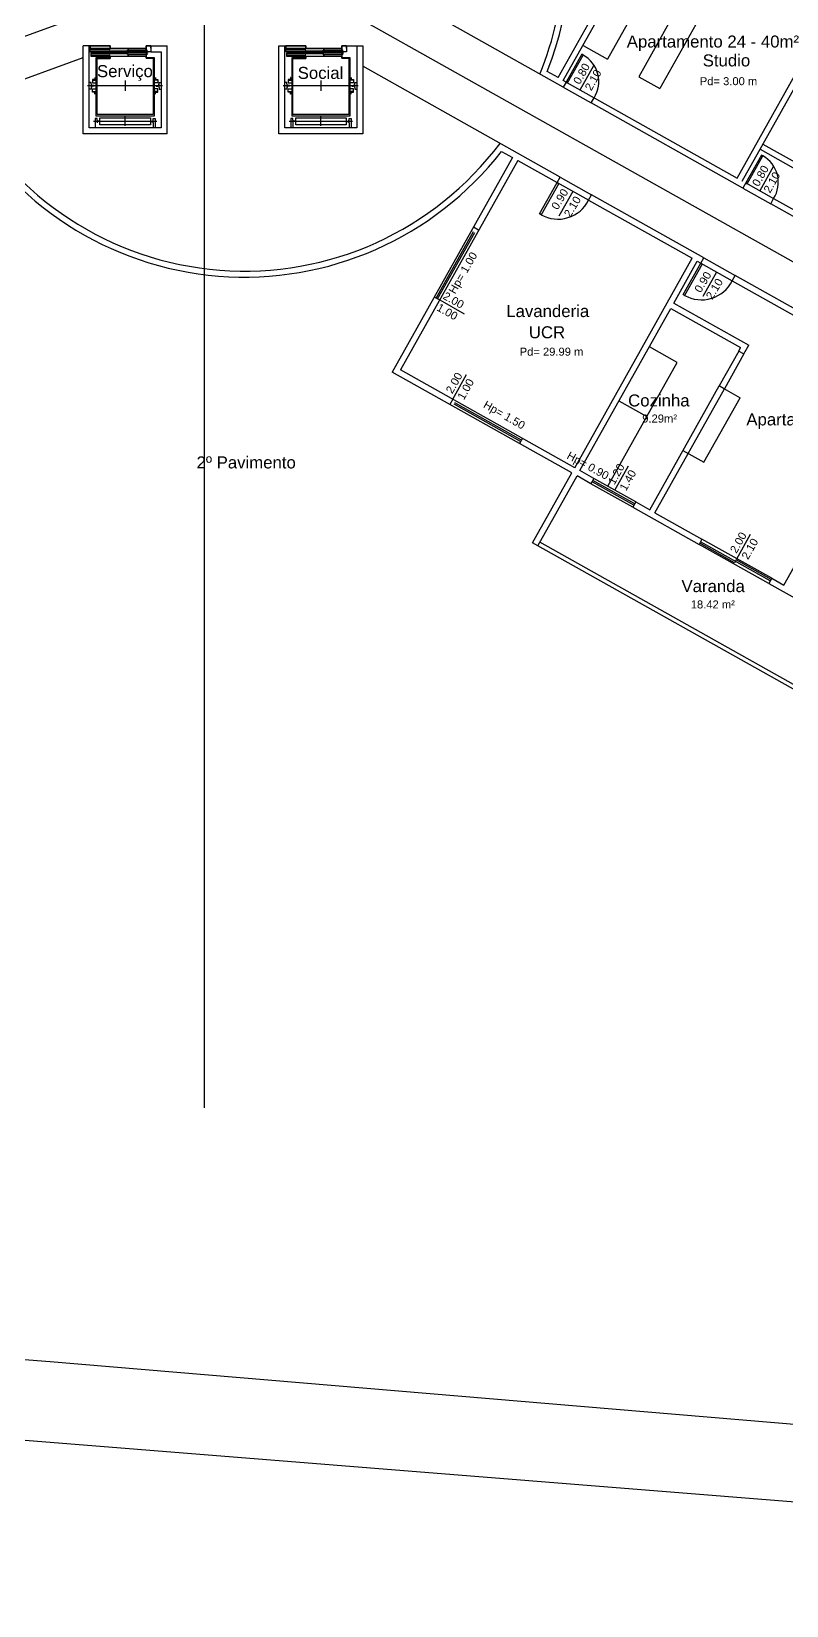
# Model space of a CAD drawing. Header units: millimetres. Extents: x -210 to 1173, y -437 to 320.
# Drawn here: x 517.29 to 536.17, y 54.72 to 94.05 of the extents above; entities that cross this region are included whole.
import ezdxf
from ezdxf.enums import TextEntityAlignment as Align

# ---------------------------------------------------------------- set-up
doc = ezdxf.new("R2010")
doc.units = ezdxf.units.MM
doc.header["$LTSCALE"] = 0.3
for name, pattern in [('DASHED2', [9.525, 6.35, -3.175]), ('LTYPE_4', [112.5, 56.25, -56.25]), ('LTYPE_6', [168.75, 112.5, -28.125, 0, -28.125])]:
    doc.linetypes.add(name, pattern=pattern)
for name, color, linetype in [('330', 254, 'Continuous'), ('500', 254, 'Continuous'), ('CORTE', 6, 'Continuous'), ('COTAS', 1, 'Continuous'), ('ESQUADRIAS', 3, 'Continuous'), ('LAYER_0', 6, 'Continuous'), ('PISO', 1, 'Continuous'), ('PROJEÇÃO', 1, 'DASHED2'), ('TEXTOS', 2, 'Continuous'), ('VISTA', 2, 'Continuous')]:
    doc.layers.add(name, color=color, linetype=linetype)
doc.styles.add('2MM 1_100', font='ARIAL.TTF', dxfattribs={"height": 0.2})
doc.styles.add('3MM 1_100', font='ARIAL.TTF', dxfattribs={"height": 0.3})

msp = doc.modelspace()

# ---------------------------------------------------------------- linework, layer by layer
for p, q in [((521.616, 67.159), (521.616, 114.227)), ((475.155, 78.62), (522.67, 95.959)), ((566.228, 71.526), (522.67, 95.959))]:
    msp.add_line(p, q)
at = {"layer": '330'}
msp.add_polyline3d([(480.339, 116.774, 0), (565.16, 113.857, 0), (569.728, 108.66, 0), (569.354, 60.352, 0), (567.967, 57.832, 0), (565.674, 56.775, 0), (517.757, 60.812, 0), (467.296, 64.726, 0), (464.967, 65.161, 0), (464.654, 66.353, 0)], close=True, dxfattribs=at)
at = {"layer": '500'}
msp.add_polyline3d([(484.46, 119.131, 0), (565.674, 116.167, 0), (567.741, 115.275, 0), (570.061, 113.536, 0), (571.41, 109.995, 0), (571.837, 56.224, 0), (571.01, 55.021, 0), (568.676, 54.719, 0), (466.308, 62.909, 0), (463.899, 64.222, 0), (464.043, 66.128, 0), (479.321, 116.608, 0), (480.53, 118.329, 0), (482.084, 119.027, 0)], close=True, dxfattribs=at)
at = {"layer": 'CORTE'}
for p, q in [((530.46, 92.901), (534.446, 100.009)), ((530.59, 92.827), (533.403, 97.842)), ((534.937, 90.39), (538.85, 97.368)), ((530.59, 92.659), (525.184, 95.696)), ((535.067, 90.316), (538.002, 95.55)), ((518.582, 91.496), (518.582, 93.696)), ((518.757, 93.696), (518.582, 93.696)), ((518.732, 91.646), (518.732, 93.696)), ((520.277, 93.696), (520.682, 93.696)), ((520.682, 91.496), (520.682, 93.696)), ((523.477, 93.696), (523.652, 93.696)), ((523.477, 91.496), (523.477, 93.696)), ((523.627, 91.646), (523.627, 93.696)), ((525.172, 93.696), (525.577, 93.696)), ((525.427, 93.696), (525.427, 91.646)), ((525.577, 93.696), (525.577, 91.496)), ((513.92, 91.703), (518.582, 93.404)), ((518.732, 93.546), (518.757, 93.546)), ((518.732, 91.646), (518.732, 93.546)), ((520.277, 93.546), (520.532, 93.546)), ((520.532, 93.546), (520.532, 91.646)), ((523.627, 91.646), (523.627, 93.546)), ((525.227, 93.375), (525.226, 93.376)), ((530.515, 90.412), (525.577, 93.182)), ((530.46, 92.901), (530.19, 93.054)), ((530.662, 92.787), (530.59, 92.827)), ((530.662, 92.787), (530.59, 92.659)), ((531.288, 92.268), (531.36, 92.396)), ((535.082, 90.139), (531.288, 92.268)), ((531.36, 92.396), (534.937, 90.39)), ((520.682, 91.496), (518.582, 91.496)), ((520.532, 91.646), (518.732, 91.646)), ((525.577, 91.496), (523.477, 91.496)), ((525.427, 91.646), (523.627, 91.646)), ((529.32, 90.904), (526.312, 85.542)), ((529.046, 91.057), (529.32, 90.904)), ((535.511, 91.108), (537.386, 90.057)), ((535.584, 91.239), (537.328, 90.261)), ((529.451, 90.832), (526.516, 85.6)), ((529.451, 90.832), (530.441, 90.281)), ((530.44, 90.278), (530.515, 90.412)), ((535.157, 90.273), (535.082, 90.139)), ((531.225, 89.837), (531.3, 89.971)), ((531.225, 89.837), (533.813, 88.386)), ((534.106, 88.397), (531.3, 89.971)), ((535.78, 89.748), (535.852, 89.877)), ((543.935, 85.174), (535.78, 89.748)), ((535.852, 89.877), (541.042, 86.966)), ((530.877, 83.153), (533.813, 88.386)), ((533.355, 87.264), (533.943, 88.312)), ((533.942, 88.31), (534.029, 88.262)), ((534.029, 88.262), (534.104, 88.395)), ((534.814, 87.821), (534.889, 87.955)), ((534.816, 87.824), (540.876, 84.422)), ((542.957, 83.43), (534.889, 87.955)), ((531.007, 83.08), (533.282, 87.133)), ((533.282, 87.133), (535.026, 86.155)), ((533.355, 87.264), (535.23, 86.212)), ((534.977, 86.068), (535.026, 86.155)), ((535.108, 85.994), (535.23, 86.212)), ((534.977, 86.068), (535.108, 85.994)), ((530.803, 83.022), (526.312, 85.542)), ((530.877, 83.153), (526.516, 85.6)), ((532.752, 82.101), (534.488, 85.196)), ((532.882, 82.028), (534.619, 85.122)), ((534.619, 85.122), (534.488, 85.196)), ((529.823, 81.276), (530.803, 83.022)), ((531.356, 82.884), (531.007, 83.08)), ((529.954, 81.203), (530.934, 82.949)), ((531.283, 82.753), (530.934, 82.949)), ((531.356, 82.884), (531.283, 82.753)), ((536.109, 80.217), (537.651, 82.965)), ((532.403, 82.297), (532.329, 82.166)), ((532.403, 82.297), (532.752, 82.101)), ((532.329, 82.166), (533.986, 81.235)), ((532.882, 82.028), (534.059, 81.367)), ((529.954, 81.203), (529.823, 81.276)), ((534.059, 81.368), (533.986, 81.237)), ((535.804, 80.39), (535.73, 80.259)), ((535.73, 80.259), (537.04, 79.523)), ((535.803, 80.388), (536.109, 80.217))]:
    msp.add_line(p, q, dxfattribs=at)
for radius, start, end in [(8.15, 338.3198, 192.7624), (8, 337.3915, 357.3556), (8.15, 208.7515, 322.0851), (8, 208.0702, 323.0524)]:
    msp.add_arc((522.616, 96.065), radius, start, end, dxfattribs=at)
at = {"layer": 'COTAS'}
for p, q in [((531.011, 92.591), (531.355, 93.204)), ((535.847, 90.685), (535.503, 90.072)), ((528.122, 86.992), (527.509, 87.335)), ((527.824, 84.866), (528.168, 85.479)), ((531.879, 82.59), (532.223, 83.203)), ((534.931, 80.877), (535.275, 81.49))]:
    msp.add_line(p, q, dxfattribs=at)
at = {"layer": 'COTAS', "extrusion": (2.49687e-12, -2.53092e-12, -1)}
msp.add_line((530.49, 89.448), (530.834, 90.061), dxfattribs=at)
at = {"layer": 'COTAS', "extrusion": (3.46145e-12, -8.11327e-13, -1)}
msp.add_line((534.422, 88.041), (534.078, 87.428), dxfattribs=at)
at = {"layer": 'ESQUADRIAS'}
for p, q in [((532.356, 82.214), (531.31, 82.801)), ((532.376, 82.249), (531.329, 82.836)), ((534.875, 80.777), (534.003, 81.266)), ((535.767, 80.322), (534.023, 81.301)), ((534.914, 80.846), (534.875, 80.777)), ((535.787, 80.357), (534.914, 80.846))]:
    msp.add_line(p, q, dxfattribs=at)
for points in [[(530.662, 92.787), (530.697, 92.767), (531.088, 93.465), (531.053, 93.485)], [(535.154, 90.268), (535.189, 90.248), (535.58, 90.946), (535.545, 90.966)], [(530.44, 90.278), (530.475, 90.258), (530.034, 89.473), (529.999, 89.493)], [(534.029, 88.262), (534.064, 88.242), (533.624, 87.457), (533.589, 87.477)]]:
    msp.add_lwpolyline(points, close=True, dxfattribs=at)
at = {"layer": 'LAYER_0', "color": 7}
for p, q in [((518.757, 93.546), (518.757, 93.696)), ((520.277, 93.696), (520.277, 93.546)), ((523.652, 93.546), (523.652, 93.696)), ((525.172, 93.696), (525.172, 93.546))]:
    msp.add_line(p, q, dxfattribs=at)
at = {"layer": 'LAYER_0', "color": 11}
for p, q in [((519.257, 93.696), (518.757, 93.696)), ((518.757, 93.696), (518.757, 93.636)), ((518.757, 93.546), (518.757, 93.636)), ((518.757, 93.636), (520.157, 93.636)), ((518.759, 93.638), (518.759, 93.694)), ((518.759, 93.694), (519.255, 93.694)), ((518.772, 93.638), (518.759, 93.638)), ((518.772, 93.636), (518.772, 93.638)), ((519.707, 93.631), (519.237, 93.631)), ((519.237, 93.631), (519.237, 93.591)), ((519.239, 93.593), (519.239, 93.629)), ((519.239, 93.629), (519.705, 93.629)), ((519.255, 93.638), (519.242, 93.638)), ((519.242, 93.638), (519.242, 93.636)), ((519.255, 93.694), (519.255, 93.638)), ((519.257, 93.636), (519.257, 93.696)), ((519.705, 93.593), (519.705, 93.629)), ((519.707, 93.631), (519.707, 93.591)), ((520.157, 93.696), (520.157, 93.591)), ((520.157, 93.696), (520.277, 93.696)), ((520.159, 93.593), (520.159, 93.694)), ((520.275, 93.694), (520.159, 93.694)), ((520.262, 93.636), (520.262, 93.638)), ((520.262, 93.638), (520.275, 93.638)), ((520.277, 93.636), (520.262, 93.636)), ((520.275, 93.638), (520.275, 93.694)), ((520.277, 93.696), (520.277, 93.636)), ((520.277, 93.636), (520.277, 93.546)), ((524.152, 93.696), (523.652, 93.696)), ((523.652, 93.696), (523.652, 93.636)), ((523.652, 93.546), (523.652, 93.636)), ((523.652, 93.636), (525.052, 93.636)), ((523.654, 93.638), (523.654, 93.694)), ((523.654, 93.694), (524.15, 93.694)), ((523.667, 93.638), (523.654, 93.638)), ((523.667, 93.636), (523.667, 93.638)), ((524.602, 93.631), (524.132, 93.631)), ((524.132, 93.631), (524.132, 93.591)), ((524.134, 93.593), (524.134, 93.629)), ((524.134, 93.629), (524.6, 93.629)), ((524.15, 93.638), (524.137, 93.638)), ((524.137, 93.638), (524.137, 93.636)), ((524.15, 93.694), (524.15, 93.638)), ((524.152, 93.636), (524.152, 93.696)), ((524.6, 93.593), (524.6, 93.629)), ((524.602, 93.631), (524.602, 93.591)), ((525.052, 93.696), (525.052, 93.591)), ((525.052, 93.696), (525.172, 93.696)), ((525.054, 93.593), (525.054, 93.694)), ((525.17, 93.694), (525.054, 93.694)), ((525.157, 93.636), (525.157, 93.638)), ((525.157, 93.638), (525.17, 93.638)), ((525.172, 93.636), (525.157, 93.636)), ((525.17, 93.638), (525.17, 93.694)), ((525.172, 93.696), (525.172, 93.636)), ((525.172, 93.636), (525.172, 93.546)), ((520.187, 93.546), (518.757, 93.546)), ((518.782, 93.426), (518.782, 93.516)), ((520.187, 93.516), (518.782, 93.516)), ((520.157, 93.426), (518.782, 93.426)), ((519.255, 93.396), (518.902, 93.396)), ((518.902, 93.396), (518.902, 91.946)), ((518.932, 91.976), (518.932, 93.376)), ((518.932, 93.376), (519.257, 93.376)), ((519.237, 93.591), (519.252, 93.591)), ((519.237, 93.431), (519.237, 93.471)), ((519.237, 93.471), (519.252, 93.471)), ((519.707, 93.431), (519.237, 93.431)), ((519.252, 93.593), (519.239, 93.593)), ((519.252, 93.469), (519.239, 93.469)), ((519.239, 93.469), (519.239, 93.433)), ((519.239, 93.433), (519.705, 93.433)), ((519.242, 93.426), (519.242, 93.424)), ((519.242, 93.424), (519.255, 93.424)), ((519.252, 93.591), (519.252, 93.593)), ((519.252, 93.471), (519.252, 93.469)), ((519.255, 93.424), (519.255, 93.396)), ((519.257, 93.426), (519.257, 93.376)), ((520.169, 93.586), (519.687, 93.586)), ((519.687, 93.586), (519.687, 93.546)), ((519.687, 93.476), (519.687, 93.516)), ((520.169, 93.476), (519.687, 93.476)), ((519.689, 93.548), (519.689, 93.584)), ((519.689, 93.584), (520.167, 93.584)), ((519.702, 93.548), (519.689, 93.548)), ((519.702, 93.514), (519.689, 93.514)), ((519.689, 93.514), (519.689, 93.478)), ((519.689, 93.478), (520.167, 93.478)), ((519.692, 93.591), (519.692, 93.593)), ((519.692, 93.593), (519.705, 93.593)), ((519.707, 93.591), (519.692, 93.591)), ((519.707, 93.471), (519.692, 93.471)), ((519.692, 93.471), (519.692, 93.469)), ((519.692, 93.469), (519.705, 93.469)), ((519.702, 93.546), (519.702, 93.548)), ((519.702, 93.516), (519.702, 93.514)), ((519.705, 93.469), (519.705, 93.433)), ((519.707, 93.431), (519.707, 93.471)), ((520.167, 93.548), (520.154, 93.548)), ((520.154, 93.548), (520.154, 93.546)), ((520.154, 93.514), (520.154, 93.516)), ((520.167, 93.514), (520.154, 93.514)), ((520.157, 93.591), (520.172, 93.591)), ((520.157, 93.471), (520.172, 93.471)), ((520.157, 93.471), (520.157, 93.426)), ((520.157, 93.426), (520.157, 93.376)), ((520.332, 93.376), (520.157, 93.376)), ((520.174, 93.593), (520.159, 93.593)), ((520.174, 93.469), (520.159, 93.469)), ((520.159, 93.469), (520.159, 93.426)), ((520.159, 93.396), (520.159, 93.426)), ((520.362, 93.396), (520.159, 93.396)), ((520.167, 93.584), (520.167, 93.548)), ((520.167, 93.478), (520.167, 93.514)), ((520.169, 93.546), (520.169, 93.586)), ((520.169, 93.516), (520.169, 93.476)), ((520.172, 93.591), (520.172, 93.546)), ((520.172, 93.471), (520.172, 93.516)), ((520.174, 93.548), (520.174, 93.593)), ((520.187, 93.548), (520.174, 93.548)), ((520.187, 93.514), (520.174, 93.514)), ((520.174, 93.514), (520.174, 93.469)), ((520.187, 93.546), (520.187, 93.548)), ((520.277, 93.546), (520.187, 93.546)), ((520.187, 93.516), (520.187, 93.514)), ((520.332, 93.376), (520.332, 91.976)), ((520.362, 91.946), (520.362, 93.396)), ((525.082, 93.546), (523.652, 93.546)), ((523.677, 93.426), (523.677, 93.516)), ((525.082, 93.516), (523.677, 93.516)), ((525.052, 93.426), (523.677, 93.426)), ((524.15, 93.396), (523.797, 93.396)), ((523.797, 93.396), (523.797, 91.946)), ((523.827, 91.976), (523.827, 93.376)), ((523.827, 93.376), (524.152, 93.376)), ((524.132, 93.591), (524.147, 93.591)), ((524.132, 93.431), (524.132, 93.471)), ((524.132, 93.471), (524.147, 93.471)), ((524.602, 93.431), (524.132, 93.431)), ((524.147, 93.593), (524.134, 93.593)), ((524.147, 93.469), (524.134, 93.469)), ((524.134, 93.469), (524.134, 93.433)), ((524.134, 93.433), (524.6, 93.433)), ((524.137, 93.426), (524.137, 93.424)), ((524.137, 93.424), (524.15, 93.424)), ((524.147, 93.591), (524.147, 93.593)), ((524.147, 93.471), (524.147, 93.469)), ((524.15, 93.424), (524.15, 93.396)), ((524.152, 93.426), (524.152, 93.376)), ((525.064, 93.586), (524.582, 93.586)), ((524.582, 93.586), (524.582, 93.546)), ((524.582, 93.476), (524.582, 93.516)), ((525.064, 93.476), (524.582, 93.476)), ((524.584, 93.548), (524.584, 93.584)), ((524.584, 93.584), (525.062, 93.584)), ((524.597, 93.548), (524.584, 93.548)), ((524.597, 93.514), (524.584, 93.514)), ((524.584, 93.514), (524.584, 93.478)), ((524.584, 93.478), (525.062, 93.478)), ((524.587, 93.591), (524.587, 93.593)), ((524.587, 93.593), (524.6, 93.593)), ((524.602, 93.591), (524.587, 93.591)), ((524.602, 93.471), (524.587, 93.471)), ((524.587, 93.471), (524.587, 93.469)), ((524.587, 93.469), (524.6, 93.469)), ((524.597, 93.546), (524.597, 93.548)), ((524.597, 93.516), (524.597, 93.514)), ((524.6, 93.469), (524.6, 93.433)), ((524.602, 93.431), (524.602, 93.471)), ((525.062, 93.548), (525.049, 93.548)), ((525.049, 93.548), (525.049, 93.546)), ((525.049, 93.514), (525.049, 93.516)), ((525.062, 93.514), (525.049, 93.514)), ((525.052, 93.591), (525.067, 93.591)), ((525.052, 93.471), (525.067, 93.471)), ((525.052, 93.471), (525.052, 93.426)), ((525.052, 93.426), (525.052, 93.376)), ((525.227, 93.376), (525.052, 93.376)), ((525.069, 93.593), (525.054, 93.593)), ((525.069, 93.469), (525.054, 93.469)), ((525.054, 93.469), (525.054, 93.426)), ((525.054, 93.396), (525.054, 93.426)), ((525.257, 93.396), (525.054, 93.396)), ((525.062, 93.584), (525.062, 93.548)), ((525.062, 93.478), (525.062, 93.514)), ((525.064, 93.546), (525.064, 93.586)), ((525.064, 93.516), (525.064, 93.476)), ((525.067, 93.591), (525.067, 93.546)), ((525.067, 93.471), (525.067, 93.516)), ((525.069, 93.548), (525.069, 93.593)), ((525.082, 93.548), (525.069, 93.548)), ((525.082, 93.514), (525.069, 93.514)), ((525.069, 93.514), (525.069, 93.469)), ((525.082, 93.546), (525.082, 93.548)), ((525.172, 93.546), (525.082, 93.546)), ((525.082, 93.516), (525.082, 93.514)), ((525.227, 93.376), (525.227, 91.976)), ((525.257, 91.946), (525.257, 93.396)), ((518.871, 92.852), (518.817, 92.852)), ((518.817, 92.852), (518.817, 92.771)), ((518.877, 92.846), (518.817, 92.846)), ((518.877, 92.906), (518.871, 92.906)), ((518.871, 92.906), (518.871, 92.852)), ((518.877, 92.906), (518.877, 92.846)), ((518.877, 92.846), (518.902, 92.846)), ((520.387, 92.846), (520.362, 92.846)), ((520.387, 92.906), (520.387, 92.846)), ((520.387, 92.906), (520.393, 92.906)), ((520.387, 92.846), (520.447, 92.846)), ((520.393, 92.906), (520.393, 92.852)), ((520.393, 92.852), (520.447, 92.852)), ((520.447, 92.852), (520.447, 92.771)), ((523.766, 92.852), (523.712, 92.852)), ((523.712, 92.852), (523.712, 92.771)), ((523.772, 92.846), (523.712, 92.846)), ((523.772, 92.906), (523.766, 92.906)), ((523.766, 92.906), (523.766, 92.852)), ((523.772, 92.906), (523.772, 92.846)), ((523.772, 92.846), (523.797, 92.846)), ((525.282, 92.846), (525.257, 92.846)), ((525.282, 92.906), (525.282, 92.846)), ((525.282, 92.906), (525.288, 92.906)), ((525.282, 92.846), (525.342, 92.846)), ((525.288, 92.906), (525.288, 92.852)), ((525.288, 92.852), (525.342, 92.852)), ((525.342, 92.852), (525.342, 92.771)), ((518.782, 92.781), (518.732, 92.781)), ((518.782, 92.611), (518.732, 92.611)), ((518.782, 92.741), (518.782, 92.781)), ((518.782, 92.741), (518.782, 92.696)), ((518.782, 92.741), (518.787, 92.741)), ((518.782, 92.696), (518.782, 92.651)), ((518.782, 92.651), (518.782, 92.611)), ((518.782, 92.651), (518.787, 92.651)), ((518.79, 92.737), (518.787, 92.741)), ((518.79, 92.654), (518.787, 92.651)), ((518.792, 92.704), (518.79, 92.737)), ((518.792, 92.688), (518.79, 92.654)), ((518.796, 92.7), (518.792, 92.704)), ((518.792, 92.688), (518.796, 92.691)), ((518.812, 92.7), (518.796, 92.7)), ((518.812, 92.691), (518.796, 92.691)), ((518.812, 92.7), (518.815, 92.704)), ((518.812, 92.691), (518.815, 92.688)), ((518.857, 92.704), (518.815, 92.704)), ((518.857, 92.688), (518.815, 92.688)), ((518.817, 92.771), (518.877, 92.771)), ((518.817, 92.54), (518.817, 92.621)), ((518.817, 92.621), (518.877, 92.621)), ((518.877, 92.546), (518.817, 92.546)), ((518.871, 92.54), (518.817, 92.54)), ((518.857, 92.696), (518.857, 92.704)), ((518.857, 92.696), (518.857, 92.688)), ((518.871, 92.486), (518.871, 92.54)), ((518.877, 92.486), (518.871, 92.486)), ((518.877, 92.771), (518.902, 92.771)), ((518.877, 92.621), (518.902, 92.621)), ((518.877, 92.546), (518.902, 92.546)), ((518.877, 92.486), (518.877, 92.546)), ((520.387, 92.771), (520.362, 92.771)), ((520.387, 92.621), (520.362, 92.621)), ((520.387, 92.546), (520.362, 92.546)), ((520.447, 92.771), (520.387, 92.771)), ((520.447, 92.621), (520.387, 92.621)), ((520.387, 92.486), (520.387, 92.546)), ((520.387, 92.546), (520.447, 92.546)), ((520.387, 92.486), (520.393, 92.486)), ((520.393, 92.486), (520.393, 92.54)), ((520.393, 92.54), (520.447, 92.54)), ((520.407, 92.696), (520.407, 92.704)), ((520.407, 92.704), (520.449, 92.704)), ((520.407, 92.696), (520.407, 92.688)), ((520.407, 92.688), (520.449, 92.688)), ((520.447, 92.54), (520.447, 92.621)), ((520.453, 92.7), (520.449, 92.704)), ((520.453, 92.691), (520.449, 92.688)), ((520.453, 92.7), (520.469, 92.7)), ((520.453, 92.691), (520.469, 92.691)), ((520.472, 92.704), (520.469, 92.7)), ((520.469, 92.691), (520.472, 92.688)), ((520.472, 92.704), (520.474, 92.737)), ((520.472, 92.688), (520.474, 92.654)), ((520.474, 92.737), (520.478, 92.741)), ((520.474, 92.654), (520.478, 92.651)), ((520.482, 92.741), (520.478, 92.741)), ((520.482, 92.651), (520.478, 92.651)), ((520.482, 92.741), (520.482, 92.781)), ((520.482, 92.781), (520.532, 92.781)), ((520.482, 92.696), (520.482, 92.741)), ((520.482, 92.651), (520.482, 92.696)), ((520.482, 92.651), (520.482, 92.611)), ((520.482, 92.611), (520.532, 92.611)), ((523.677, 92.781), (523.627, 92.781)), ((523.677, 92.611), (523.627, 92.611)), ((523.677, 92.741), (523.677, 92.781)), ((523.677, 92.741), (523.677, 92.696)), ((523.677, 92.741), (523.681, 92.741)), ((523.677, 92.696), (523.677, 92.651)), ((523.677, 92.651), (523.677, 92.611)), ((523.677, 92.651), (523.681, 92.651)), ((523.685, 92.737), (523.681, 92.741)), ((523.685, 92.654), (523.681, 92.651)), ((523.687, 92.704), (523.685, 92.737)), ((523.687, 92.688), (523.685, 92.654)), ((523.69, 92.7), (523.687, 92.704)), ((523.687, 92.688), (523.69, 92.691)), ((523.706, 92.7), (523.69, 92.7)), ((523.706, 92.691), (523.69, 92.691)), ((523.706, 92.7), (523.71, 92.704)), ((523.706, 92.691), (523.71, 92.688)), ((523.752, 92.704), (523.71, 92.704)), ((523.752, 92.688), (523.71, 92.688)), ((523.712, 92.771), (523.772, 92.771)), ((523.712, 92.54), (523.712, 92.621)), ((523.712, 92.621), (523.772, 92.621)), ((523.772, 92.546), (523.712, 92.546)), ((523.766, 92.54), (523.712, 92.54)), ((523.752, 92.696), (523.752, 92.704)), ((523.752, 92.696), (523.752, 92.688)), ((523.766, 92.486), (523.766, 92.54)), ((523.772, 92.486), (523.766, 92.486)), ((523.772, 92.771), (523.797, 92.771)), ((523.772, 92.621), (523.797, 92.621)), ((523.772, 92.546), (523.797, 92.546)), ((523.772, 92.486), (523.772, 92.546)), ((525.282, 92.771), (525.257, 92.771)), ((525.282, 92.621), (525.257, 92.621)), ((525.282, 92.546), (525.257, 92.546)), ((525.342, 92.771), (525.282, 92.771)), ((525.342, 92.621), (525.282, 92.621)), ((525.282, 92.486), (525.282, 92.546)), ((525.282, 92.546), (525.342, 92.546)), ((525.282, 92.486), (525.288, 92.486)), ((525.288, 92.486), (525.288, 92.54)), ((525.288, 92.54), (525.342, 92.54)), ((525.302, 92.696), (525.302, 92.704)), ((525.302, 92.704), (525.344, 92.704)), ((525.302, 92.696), (525.302, 92.688)), ((525.302, 92.688), (525.344, 92.688)), ((525.342, 92.54), (525.342, 92.621)), ((525.347, 92.7), (525.344, 92.704)), ((525.347, 92.691), (525.344, 92.688)), ((525.347, 92.7), (525.363, 92.7)), ((525.347, 92.691), (525.363, 92.691)), ((525.367, 92.704), (525.363, 92.7)), ((525.363, 92.691), (525.367, 92.688)), ((525.367, 92.704), (525.369, 92.737)), ((525.367, 92.688), (525.369, 92.654)), ((525.369, 92.737), (525.372, 92.741)), ((525.369, 92.654), (525.372, 92.651)), ((525.377, 92.741), (525.372, 92.741)), ((525.377, 92.651), (525.372, 92.651)), ((525.377, 92.741), (525.377, 92.781)), ((525.377, 92.781), (525.427, 92.781)), ((525.377, 92.696), (525.377, 92.741)), ((525.377, 92.651), (525.377, 92.696)), ((525.377, 92.651), (525.377, 92.611)), ((525.377, 92.611), (525.427, 92.611)), ((518.928, 91.878), (518.878, 91.878)), ((518.878, 91.878), (518.878, 91.646)), ((518.902, 91.946), (520.362, 91.946)), ((518.928, 91.838), (518.928, 91.878)), ((520.332, 91.976), (518.932, 91.976)), ((519.002, 91.716), (519.002, 91.896)), ((519.002, 91.896), (520.262, 91.896)), ((520.262, 91.716), (519.002, 91.716)), ((520.262, 91.896), (520.262, 91.716)), ((520.336, 91.838), (520.336, 91.878)), ((520.336, 91.878), (520.386, 91.878)), ((520.336, 91.773), (520.336, 91.646)), ((520.386, 91.878), (520.386, 91.646)), ((523.823, 91.878), (523.773, 91.878)), ((523.773, 91.878), (523.773, 91.646)), ((523.797, 91.946), (525.257, 91.946)), ((523.823, 91.838), (523.823, 91.878)), ((523.823, 91.773), (523.823, 91.646)), ((525.227, 91.976), (523.827, 91.976)), ((523.897, 91.716), (523.897, 91.896)), ((523.897, 91.896), (525.157, 91.896)), ((525.157, 91.716), (523.897, 91.716)), ((525.157, 91.896), (525.157, 91.716)), ((525.231, 91.838), (525.231, 91.878)), ((525.231, 91.878), (525.281, 91.878)), ((525.231, 91.773), (525.231, 91.646)), ((525.281, 91.878), (525.281, 91.646))]:
    msp.add_line(p, q, dxfattribs=at)
at = {"layer": 'LAYER_0', "color": 1}
for p, q in [((518.757, 93.616), (519.237, 93.616)), ((523.652, 93.616), (524.132, 93.616)), ((519.237, 93.606), (518.757, 93.606)), ((518.757, 93.571), (519.687, 93.571)), ((519.687, 93.561), (518.757, 93.561)), ((518.782, 93.501), (519.687, 93.501)), ((519.687, 93.491), (518.782, 93.491)), ((519.237, 93.456), (518.782, 93.456)), ((518.782, 93.446), (519.237, 93.446)), ((524.132, 93.606), (523.652, 93.606)), ((523.652, 93.571), (524.582, 93.571)), ((524.582, 93.561), (523.652, 93.561)), ((523.677, 93.501), (524.582, 93.501)), ((524.582, 93.491), (523.677, 93.491)), ((524.132, 93.456), (523.677, 93.456)), ((523.677, 93.446), (524.132, 93.446)), ((518.928, 91.838), (518.928, 91.773)), ((518.932, 91.834), (518.928, 91.838)), ((518.932, 91.777), (518.928, 91.773)), ((518.932, 91.834), (518.932, 91.808)), ((518.945, 91.808), (518.932, 91.808)), ((518.945, 91.804), (518.932, 91.804)), ((518.932, 91.804), (518.932, 91.777)), ((518.945, 91.808), (518.947, 91.81)), ((518.947, 91.802), (518.945, 91.804)), ((518.982, 91.81), (518.947, 91.81)), ((518.982, 91.802), (518.947, 91.802)), ((518.982, 91.81), (518.982, 91.802)), ((520.282, 91.802), (520.282, 91.81)), ((520.282, 91.81), (520.317, 91.81)), ((520.282, 91.802), (520.317, 91.802)), ((520.317, 91.81), (520.319, 91.808)), ((520.319, 91.804), (520.317, 91.802)), ((520.319, 91.808), (520.332, 91.808)), ((520.319, 91.804), (520.332, 91.804)), ((520.332, 91.834), (520.336, 91.838)), ((520.332, 91.808), (520.332, 91.834)), ((520.332, 91.777), (520.332, 91.804)), ((520.332, 91.777), (520.336, 91.773)), ((520.336, 91.773), (520.336, 91.838)), ((523.823, 91.838), (523.823, 91.773)), ((523.827, 91.834), (523.823, 91.838)), ((523.827, 91.777), (523.823, 91.773)), ((523.827, 91.834), (523.827, 91.808)), ((523.84, 91.808), (523.827, 91.808)), ((523.84, 91.804), (523.827, 91.804)), ((523.827, 91.804), (523.827, 91.777)), ((523.84, 91.808), (523.842, 91.81)), ((523.842, 91.802), (523.84, 91.804)), ((523.877, 91.81), (523.842, 91.81)), ((523.877, 91.802), (523.842, 91.802)), ((523.877, 91.81), (523.877, 91.802)), ((525.177, 91.802), (525.177, 91.81)), ((525.177, 91.81), (525.212, 91.81)), ((525.177, 91.802), (525.212, 91.802)), ((525.212, 91.81), (525.214, 91.808)), ((525.214, 91.804), (525.212, 91.802)), ((525.214, 91.808), (525.227, 91.808)), ((525.214, 91.804), (525.227, 91.804)), ((525.227, 91.834), (525.231, 91.838)), ((525.227, 91.808), (525.227, 91.834)), ((525.227, 91.777), (525.227, 91.804)), ((525.227, 91.777), (525.231, 91.773)), ((525.231, 91.773), (525.231, 91.838))]:
    msp.add_line(p, q, dxfattribs=at)
at = {"layer": 'LAYER_0'}
for p, q in [((519.173, 93.376), (519.173, 93.376)), ((524.067, 93.376), (524.067, 93.376)), ((518.932, 93.101), (518.932, 93.101)), ((520.332, 93.101), (520.332, 93.101)), ((523.827, 93.1), (523.827, 93.1)), ((525.227, 93.1), (525.227, 93.1)), ((519.173, 91.976), (519.173, 91.976)), ((524.067, 91.976), (524.067, 91.976))]:
    msp.add_line(p, q, dxfattribs=at)
at = {"layer": 'LAYER_0', "color": 1, "linetype": 'LTYPE_4'}
for p, q in [((518.817, 92.837), (518.877, 92.837)), ((518.877, 92.837), (518.902, 92.837)), ((520.387, 92.837), (520.362, 92.837)), ((520.447, 92.837), (520.387, 92.837)), ((523.712, 92.837), (523.772, 92.837)), ((523.772, 92.837), (523.797, 92.837)), ((525.282, 92.837), (525.257, 92.837)), ((525.342, 92.837), (525.282, 92.837)), ((518.817, 92.554), (518.877, 92.554)), ((518.877, 92.554), (518.902, 92.554)), ((520.387, 92.554), (520.362, 92.554)), ((520.447, 92.554), (520.387, 92.554)), ((523.712, 92.554), (523.772, 92.554)), ((523.772, 92.554), (523.797, 92.554)), ((525.282, 92.554), (525.257, 92.554)), ((525.342, 92.554), (525.282, 92.554))]:
    msp.add_line(p, q, dxfattribs=at)
at = {"layer": 'LAYER_0', "color": 15, "linetype": 'LTYPE_6'}
for p, q in [((520.567, 92.696), (518.692, 92.696)), ((519.632, 92.824), (519.632, 92.572)), ((525.462, 92.696), (523.586, 92.696)), ((524.527, 92.824), (524.527, 92.571)), ((520.425, 91.806), (518.843, 91.806)), ((519.632, 91.695), (519.632, 91.925)), ((525.319, 91.806), (523.738, 91.806)), ((524.527, 91.695), (524.527, 91.924))]:
    msp.add_line(p, q, dxfattribs=at)
at = {"layer": 'PISO', "extrusion": (1.06824e-16, -5.98768e-17, -1)}
for p, q in [((530.59, 92.659), (531.288, 92.268)), ((530.662, 92.787), (531.36, 92.396))]:
    msp.add_line(p, q, dxfattribs=at)
at = {"layer": 'PISO'}
for p, q in [((530.441, 90.281), (531.226, 89.841)), ((530.515, 90.412), (531.3, 89.971)), ((534.031, 88.264), (534.816, 87.824)), ((534.104, 88.395), (534.889, 87.955)), ((534.977, 86.068), (534.488, 85.196)), ((535.108, 85.994), (534.619, 85.122)), ((535.73, 80.257), (533.986, 81.235)), ((535.804, 80.388), (534.059, 81.366))]:
    msp.add_line(p, q, dxfattribs=at)
at = {"layer": 'PISO', "extrusion": (1.06818e-16, -5.98874e-17, -1)}
for p, q in [((535.082, 90.139), (535.78, 89.748)), ((535.154, 90.268), (535.852, 89.877))]:
    msp.add_line(p, q, dxfattribs=at)
at = {"layer": 'PISO'}
for centre, radius, start, end in [((530.716, 92.801), 0.761, 327.791, 60.7286), ((535.208, 90.282), 0.761, 327.7853, 60.7229), ((530.455, 90.224), 0.861, 240.7134, 333.3174), ((534.045, 88.208), 0.861, 240.7103, 333.3142)]:
    msp.add_arc(centre, radius, start, end, dxfattribs=at)
at = {"layer": 'PROJEÇÃO'}
for p, q in [((527.411, 87.39), (528.39, 89.134)), ((527.446, 87.37), (528.425, 89.115)), ((528.473, 89.088), (528.342, 89.161)), ((527.494, 87.344), (527.364, 87.417)), ((527.824, 84.866), (527.751, 84.735)), ((529.522, 83.804), (527.778, 84.783)), ((529.541, 83.839), (527.797, 84.818)), ((529.568, 83.887), (529.495, 83.756))]:
    msp.add_line(p, q, dxfattribs=at)
at = {"layer": 'VISTA'}
for p, q in [((533.527, 96.632), (531.694, 93.361)), ((534.312, 96.192), (532.479, 92.92)), ((534.836, 95.898), (533.003, 92.627)), ((531.084, 93.703), (531.693, 93.359)), ((532.479, 92.92), (533.003, 92.627)), ((533.441, 85.783), (532.744, 86.174)), ((532.683, 84.431), (533.441, 85.783)), ((534.488, 85.196), (535.011, 84.902)), ((531.983, 84.823), (532.683, 84.431)), ((534.107, 83.29), (535.011, 84.902)), ((531.705, 82.688), (532.683, 84.431)), ((533.583, 83.584), (534.107, 83.29)), ((532.329, 82.166), (531.283, 82.753)), ((532.403, 82.297), (531.356, 82.884)), ((538.676, 76.31), (529.954, 81.203)), ((538.724, 76.397), (530.003, 81.29))]:
    msp.add_line(p, q, dxfattribs=at)

# ---------------------------------------------------------------- texts
at = {"layer": 'TEXTOS'}
for s, height, style, p in [('Apartamento 24 - 40m²', 0.3, '3MM 1_100', (534.333, 93.802)), ('Serviço', 0.3, '3MM 1_100', (519.626, 93.062)), ('Studio', 0.3, '3MM 1_100', (534.672, 93.33)), ('Social', 0.3, '3MM 1_100', (524.518, 93.018)), ('Pd= 3.00 m', 0.2, '2MM 1_100', (534.723, 92.811)), ('Lavanderia', 0.3, '3MM 1_100', (530.202, 87.066)), ('UCR', 0.3, '3MM 1_100', (530.183, 86.536)), ('Pd= 29.99 m', 0.2, '2MM 1_100', (530.296, 86.052)), ('Cozinha', 0.3, '3MM 1_100', (532.981, 84.833)), ('9.29m²', 0.2, '2MM 1_100', (533, 84.381)), ('Apartamento 28 - 60m²', 0.3, '3MM 1_100', (537.324, 84.359)), ('2º Pavimento', 0.3, '3MM 1_100', (522.659, 83.284)), ('Varanda', 0.3, '3MM 1_100', (534.339, 80.193)), ('18.42 m²', 0.2, '2MM 1_100', (534.33, 79.735))]:
    msp.add_text(s, height=height, dxfattribs=dict(at, style=style)).set_placement(p, align=Align.MIDDLE_CENTER)
at = {"layer": 'TEXTOS', "style": '2MM 1_100'}
for s, rotation, p in [('0.80', 60.7166, (531.046, 92.997)), ('2.10', 60.7166, (531.336, 92.84)), ('0.80', 60.7166, (535.52, 90.445)), ('2.10', 60.7166, (535.807, 90.283)), ('0.90', 58.8932, (530.502, 89.864)), ('2.10', 58.8932, (530.818, 89.677)), ('Hp= 1.00', 60.1759, (528.079, 88.022)), ('0.90', 58.8932, (534.081, 87.792)), ('2.10', 58.8932, (534.37, 87.622)), ('2.00', 330.7133, (527.846, 87.338)), ('1.00', 330.7133, (527.689, 87.049)), ('2.00', 60.7166, (527.859, 85.271)), ('1.00', 60.7166, (528.149, 85.114)), ('Hp= 1.50', 330.1792, (529.116, 84.471)), ('Hp= 0.90', 331.254, (531.208, 83.206)), ('1.20', 60.7166, (531.915, 82.996)), ('1.40', 60.7166, (532.205, 82.839)), ('2.00', 60.7166, (534.967, 81.282)), ('2.10', 60.7166, (535.257, 81.125))]:
    msp.add_text(s, height=0.2, rotation=rotation, dxfattribs=at).set_placement(p, align=Align.MIDDLE_CENTER)

doc.saveas('drawing.dxf')
